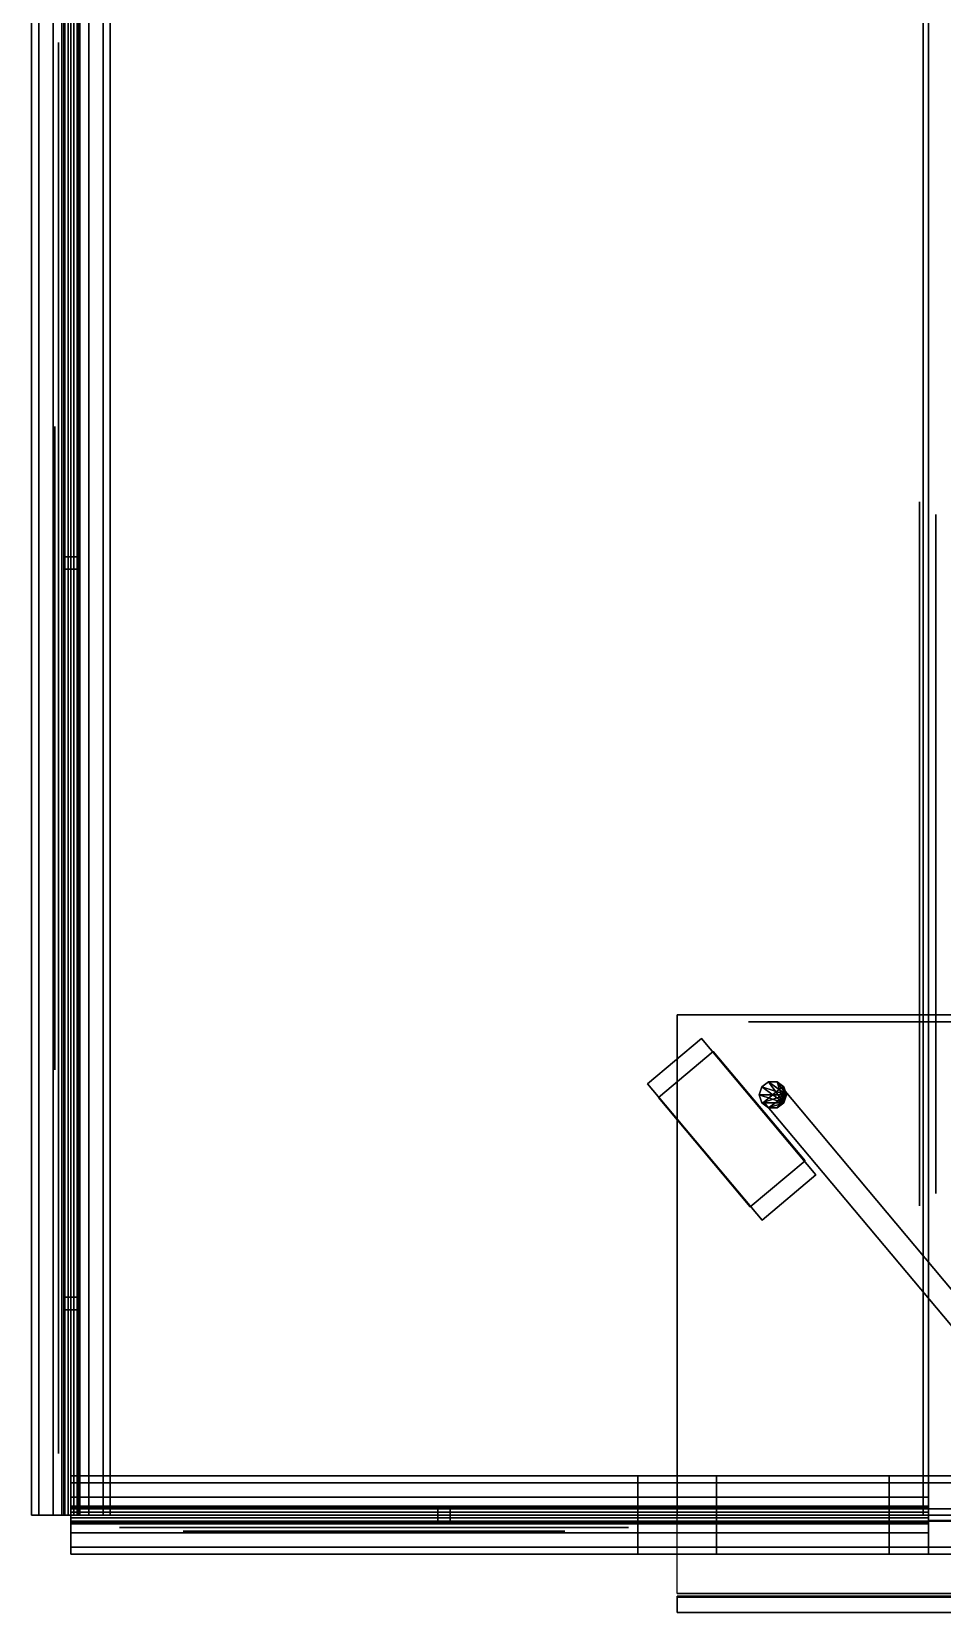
# Model space of a CAD drawing. Header units: millimetres. Extents: x -272 to 22200, y -272 to 17234.
# Drawn here: x -110 to 2439, y 1650 to 6074 of the extents above; entities that cross this region are included whole.
import ezdxf

# ---------------------------------------------------------------- set-up
doc = ezdxf.new("R2010")
doc.units = ezdxf.units.MM
for name, color, linetype in [('balcony_door_8', 7, 'Continuous'), ('balcony_edge_8', 7, 'Continuous'), ('balcony_parapet_8', 7, 'Continuous'), ('balcony_rail_8', 7, 'Continuous'), ('balcony_recess_8', 7, 'Continuous'), ('balcony_return_8', 7, 'Continuous'), ('balcony_slab_8', 7, 'Continuous'), ('existing_roof', 7, 'Continuous'), ('facade_8', 7, 'Continuous'), ('facade_9', 7, 'Continuous'), ('facade_column_8', 7, 'Continuous'), ('floor_band_8', 7, 'Continuous'), ('floor_band_9', 7, 'Continuous'), ('ground_glazing_8', 7, 'Continuous'), ('ground_glazing_9', 7, 'Continuous'), ('parapet_8', 7, 'Continuous'), ('parapet_9', 7, 'Continuous'), ('parapet_coping_8', 7, 'Continuous'), ('parapet_coping_9', 7, 'Continuous'), ('roof_safety_rail', 7, 'Continuous'), ('roof_slab_edge', 7, 'Continuous'), ('roof_slab_soffit', 7, 'Continuous'), ('S3_antenna_0', 7, 'Continuous'), ('S3_antenna_1', 7, 'Continuous'), ('S3_right_carrier', 7, 'Continuous'), ('S3_yoke_brackets', 7, 'Continuous'), ('topfloor_balcony_coping_0', 7, 'Continuous'), ('topfloor_balcony_coping_1', 7, 'Continuous'), ('topfloor_balcony_front_0', 7, 'Continuous'), ('topfloor_balcony_front_1', 7, 'Continuous'), ('topfloor_balcony_rail_0', 7, 'Continuous'), ('topfloor_balcony_rail_1', 7, 'Continuous'), ('topfloor_balcony_slab_edge_0', 7, 'Continuous'), ('topfloor_balcony_slab_edge_1', 7, 'Continuous'), ('topfloor_exterior_8', 7, 'Continuous'), ('topfloor_exterior_9', 7, 'Continuous'), ('topfloor_floor', 7, 'Continuous'), ('topfloor_head_band_8', 7, 'Continuous'), ('topfloor_head_band_9', 7, 'Continuous'), ('topfloor_overhang_beam_5', 7, 'Continuous'), ('topfloor_overhang_beam_6', 7, 'Continuous'), ('topfloor_photo_column_6', 7, 'Continuous'), ('topfloor_window_9', 7, 'Continuous'), ('topfloor_window_frame_9', 7, 'Continuous'), ('window_frame_8', 7, 'Continuous'), ('window_frame_9', 7, 'Continuous'), ('window_glass_8', 7, 'Continuous'), ('window_glass_9', 7, 'Continuous'), ('window_mullion_8', 7, 'Continuous'), ('window_mullion_9', 7, 'Continuous')]:
    doc.layers.add(name, color=color, linetype=linetype)

msp = doc.modelspace()

# ---------------------------------------------------------------- linework, layer by layer
at = {"layer": 'balcony_door_8'}
for points in [[(5281, 3302.4, 4950), (1896.5, 3302.4, 4950), (1896.5, 3302.4, 6600), (5281, 3302.4, 6600)], [(5281, 3302.4, 8050), (1896.5, 3302.4, 8050), (1896.5, 3302.4, 9700), (5281, 3302.4, 9700)], [(5281, 3302.4, 11150), (1896.5, 3302.4, 11150), (1896.5, 3302.4, 12800), (5281, 3302.4, 12800)], [(5281, 3302.4, 14250), (1896.5, 3302.4, 14250), (1896.5, 3302.4, 15900), (5281, 3302.4, 15900)], [(5281, 3302.4, 17350), (1896.5, 3302.4, 17350), (1896.5, 3302.4, 19000), (5281, 3302.4, 19000)], [(5281, 3302.4, 20450), (1896.5, 3302.4, 20450), (1896.5, 3302.4, 22100), (5281, 3302.4, 22100)]]:
    msp.add_3dface(points, dxfattribs=at)
at = {"layer": 'balcony_edge_8'}
for points in [[(5481, 1702.4, 3840), (1696.5, 1702.4, 3840), (1696.5, 1702.4, 4000), (5481, 1702.4, 4000)], [(5481, 1702.4, 6940), (1696.5, 1702.4, 6940), (1696.5, 1702.4, 7100), (5481, 1702.4, 7100)], [(5481, 1702.4, 10040), (1696.5, 1702.4, 10040), (1696.5, 1702.4, 10200), (5481, 1702.4, 10200)], [(5481, 1702.4, 13140), (1696.5, 1702.4, 13140), (1696.5, 1702.4, 13300), (5481, 1702.4, 13300)], [(5481, 1702.4, 16240), (1696.5, 1702.4, 16240), (1696.5, 1702.4, 16400), (5481, 1702.4, 16400)], [(5481, 1702.4, 19340), (1696.5, 1702.4, 19340), (1696.5, 1702.4, 19500), (5481, 1702.4, 19500)], [(5481, 1702.4, 22440), (1696.5, 1702.4, 22440), (1696.5, 1702.4, 22600), (5481, 1702.4, 22600)]]:
    msp.add_3dface(points, dxfattribs=at)
at = {"layer": 'balcony_parapet_8'}
for points in [[(5481, 1692.4, 4000), (1696.5, 1692.4, 4000), (1696.5, 1692.4, 4850), (5481, 1692.4, 4850)], [(5481, 1692.4, 7100), (1696.5, 1692.4, 7100), (1696.5, 1692.4, 7950), (5481, 1692.4, 7950)], [(5481, 1692.4, 10200), (1696.5, 1692.4, 10200), (1696.5, 1692.4, 11050), (5481, 1692.4, 11050)], [(5481, 1692.4, 13300), (1696.5, 1692.4, 13300), (1696.5, 1692.4, 14150), (5481, 1692.4, 14150)], [(5481, 1692.4, 16400), (1696.5, 1692.4, 16400), (1696.5, 1692.4, 17250), (5481, 1692.4, 17250)], [(5481, 1692.4, 19500), (1696.5, 1692.4, 19500), (1696.5, 1692.4, 20350), (5481, 1692.4, 20350)], [(5481, 1692.4, 22600), (1696.5, 1692.4, 22600), (1696.5, 1692.4, 23000), (5481, 1692.4, 23000)]]:
    msp.add_3dface(points, dxfattribs=at)
at = {"layer": 'balcony_rail_8'}
for points in [[(1696.5, 1649.9, 5022.5), (1696.5, 1694.9, 5022.5), (1696.5, 1694.9, 4977.5), (1696.5, 1649.9, 4977.5)], [(5481, 1649.9, 5022.5), (5481, 1694.9, 5022.5), (1696.5, 1694.9, 5022.5), (1696.5, 1649.9, 5022.5)], [(5481, 1694.9, 5022.5), (5481, 1694.9, 4977.5), (1696.5, 1694.9, 4977.5), (1696.5, 1694.9, 5022.5)], [(5481, 1694.9, 4977.5), (5481, 1649.9, 4977.5), (1696.5, 1649.9, 4977.5), (1696.5, 1694.9, 4977.5)], [(1696.5, 1649.9, 8122.5), (1696.5, 1694.9, 8122.5), (1696.5, 1694.9, 8077.5), (1696.5, 1649.9, 8077.5)], [(5481, 1649.9, 8122.5), (5481, 1694.9, 8122.5), (1696.5, 1694.9, 8122.5), (1696.5, 1649.9, 8122.5)], [(5481, 1694.9, 8122.5), (5481, 1694.9, 8077.5), (1696.5, 1694.9, 8077.5), (1696.5, 1694.9, 8122.5)], [(5481, 1694.9, 8077.5), (5481, 1649.9, 8077.5), (1696.5, 1649.9, 8077.5), (1696.5, 1694.9, 8077.5)], [(1696.5, 1649.9, 11222.5), (1696.5, 1694.9, 11222.5), (1696.5, 1694.9, 11177.5), (1696.5, 1649.9, 11177.5)], [(5481, 1649.9, 11222.5), (5481, 1694.9, 11222.5), (1696.5, 1694.9, 11222.5), (1696.5, 1649.9, 11222.5)], [(5481, 1694.9, 11222.5), (5481, 1694.9, 11177.5), (1696.5, 1694.9, 11177.5), (1696.5, 1694.9, 11222.5)], [(5481, 1694.9, 11177.5), (5481, 1649.9, 11177.5), (1696.5, 1649.9, 11177.5), (1696.5, 1694.9, 11177.5)], [(1696.5, 1649.9, 14322.5), (1696.5, 1694.9, 14322.5), (1696.5, 1694.9, 14277.5), (1696.5, 1649.9, 14277.5)], [(5481, 1649.9, 14322.5), (5481, 1694.9, 14322.5), (1696.5, 1694.9, 14322.5), (1696.5, 1649.9, 14322.5)], [(5481, 1694.9, 14322.5), (5481, 1694.9, 14277.5), (1696.5, 1694.9, 14277.5), (1696.5, 1694.9, 14322.5)], [(5481, 1694.9, 14277.5), (5481, 1649.9, 14277.5), (1696.5, 1649.9, 14277.5), (1696.5, 1694.9, 14277.5)], [(1696.5, 1649.9, 17422.5), (1696.5, 1694.9, 17422.5), (1696.5, 1694.9, 17377.5), (1696.5, 1649.9, 17377.5)], [(5481, 1649.9, 17422.5), (5481, 1694.9, 17422.5), (1696.5, 1694.9, 17422.5), (1696.5, 1649.9, 17422.5)], [(5481, 1694.9, 17422.5), (5481, 1694.9, 17377.5), (1696.5, 1694.9, 17377.5), (1696.5, 1694.9, 17422.5)], [(5481, 1694.9, 17377.5), (5481, 1649.9, 17377.5), (1696.5, 1649.9, 17377.5), (1696.5, 1694.9, 17377.5)], [(1696.5, 1649.9, 20522.5), (1696.5, 1694.9, 20522.5), (1696.5, 1694.9, 20477.5), (1696.5, 1649.9, 20477.5)], [(5481, 1649.9, 20522.5), (5481, 1694.9, 20522.5), (1696.5, 1694.9, 20522.5), (1696.5, 1649.9, 20522.5)], [(5481, 1694.9, 20522.5), (5481, 1694.9, 20477.5), (1696.5, 1694.9, 20477.5), (1696.5, 1694.9, 20522.5)], [(5481, 1694.9, 20477.5), (5481, 1649.9, 20477.5), (1696.5, 1649.9, 20477.5), (1696.5, 1694.9, 20477.5)], [(5481, 1649.9, 4977.5), (5481, 1649.9, 5022.5), (1696.5, 1649.9, 5022.5), (1696.5, 1649.9, 4977.5)], [(5481, 1649.9, 8077.5), (5481, 1649.9, 8122.5), (1696.5, 1649.9, 8122.5), (1696.5, 1649.9, 8077.5)], [(5481, 1649.9, 11177.5), (5481, 1649.9, 11222.5), (1696.5, 1649.9, 11222.5), (1696.5, 1649.9, 11177.5)], [(5481, 1649.9, 14277.5), (5481, 1649.9, 14322.5), (1696.5, 1649.9, 14322.5), (1696.5, 1649.9, 14277.5)], [(5481, 1649.9, 17377.5), (5481, 1649.9, 17422.5), (1696.5, 1649.9, 17422.5), (1696.5, 1649.9, 17377.5)], [(5481, 1649.9, 20477.5), (5481, 1649.9, 20522.5), (1696.5, 1649.9, 20522.5), (1696.5, 1649.9, 20477.5)]]:
    msp.add_3dface(points, dxfattribs=at)
at = {"layer": 'balcony_recess_8'}
msp.add_3dface([(5481, 3322.4), (1696.5, 3322.4), (1696.5, 3322.4, 23000), (5481, 3322.4, 23000)], dxfattribs=at)
at = {"layer": 'balcony_return_8'}
msp.add_3dface([(1696.5, 1922.4), (1696.5, 3322.4), (1696.5, 3322.4, 23000), (1696.5, 1922.4, 23000)], dxfattribs=at)
at = {"layer": 'balcony_slab_8'}
for points in [[(5481, 1702.4, 4000), (1696.5, 1702.4, 4000), (1696.5, 3322.4, 4000), (5481, 3322.4, 4000)], [(5481, 1702.4, 7100), (1696.5, 1702.4, 7100), (1696.5, 3322.4, 7100), (5481, 3322.4, 7100)], [(5481, 1702.4, 10200), (1696.5, 1702.4, 10200), (1696.5, 3322.4, 10200), (5481, 3322.4, 10200)], [(5481, 1702.4, 13300), (1696.5, 1702.4, 13300), (1696.5, 3322.4, 13300), (5481, 3322.4, 13300)], [(5481, 1702.4, 16400), (1696.5, 1702.4, 16400), (1696.5, 3322.4, 16400), (5481, 3322.4, 16400)], [(5481, 1702.4, 19500), (1696.5, 1702.4, 19500), (1696.5, 3322.4, 19500), (5481, 3322.4, 19500)], [(5481, 1702.4, 22600), (1696.5, 1702.4, 22600), (1696.5, 3322.4, 22600), (5481, 3322.4, 22600)]]:
    msp.add_3dface(points, dxfattribs=at)
at = {"layer": 'existing_roof'}
msp.add_3dface([(0, 1922.4, 26100), (4500, 1922.4, 26100), (4500, 9322.4, 26100), (0, 9322.4, 26100)], dxfattribs=at)
at = {"layer": 'facade_8'}
msp.add_3dface([(1696.5, 1922.4), (0, 1922.4), (0, 1922.4, 23000), (1696.5, 1922.4, 23000)], dxfattribs=at)
at = {"layer": 'facade_9'}
msp.add_3dface([(0, 1922.4), (0, 6214.4), (0, 6214.4, 23000), (0, 1922.4, 23000)], dxfattribs=at)
at = {"layer": 'facade_column_8'}
for points in [[(1586.5, 1812.4), (1586.5, 2032.4), (1806.5, 2032.4), (1806.5, 1812.4)], [(1806.5, 2032.4), (1586.5, 2032.4), (1586.5, 2032.4, 23000), (1806.5, 2032.4, 23000)], [(1586.5, 2032.4), (1586.5, 1812.4), (1586.5, 1812.4, 23000), (1586.5, 2032.4, 23000)], [(1806.5, 1812.4), (1806.5, 2032.4), (1806.5, 2032.4, 23000), (1806.5, 1812.4, 23000)], [(1586.5, 1812.4), (1806.5, 1812.4), (1806.5, 1812.4, 23000), (1586.5, 1812.4, 23000)]]:
    msp.add_3dface(points, dxfattribs=at)
at = {"layer": 'floor_band_8'}
for points in [[(1696.5, 1902.4, 3650), (0, 1902.4, 3650), (0, 1902.4, 3830), (1696.5, 1902.4, 3830)], [(1696.5, 1902.4, 6750), (0, 1902.4, 6750), (0, 1902.4, 6930), (1696.5, 1902.4, 6930)], [(1696.5, 1902.4, 9850), (0, 1902.4, 9850), (0, 1902.4, 10030), (1696.5, 1902.4, 10030)], [(1696.5, 1902.4, 12950), (0, 1902.4, 12950), (0, 1902.4, 13130), (1696.5, 1902.4, 13130)], [(1696.5, 1902.4, 16050), (0, 1902.4, 16050), (0, 1902.4, 16230), (1696.5, 1902.4, 16230)], [(1696.5, 1902.4, 19150), (0, 1902.4, 19150), (0, 1902.4, 19330), (1696.5, 1902.4, 19330)], [(1696.5, 1902.4, 22250), (0, 1902.4, 22250), (0, 1902.4, 22430), (1696.5, 1902.4, 22430)]]:
    msp.add_3dface(points, dxfattribs=at)
at = {"layer": 'floor_band_9'}
for points in [[(-20, 1922.4, 3650), (-20, 6214.4, 3650), (-20, 6214.4, 3830), (-20, 1922.4, 3830)], [(-20, 1922.4, 6750), (-20, 6214.4, 6750), (-20, 6214.4, 6930), (-20, 1922.4, 6930)], [(-20, 1922.4, 9850), (-20, 6214.4, 9850), (-20, 6214.4, 10030), (-20, 1922.4, 10030)], [(-20, 1922.4, 12950), (-20, 6214.4, 12950), (-20, 6214.4, 13130), (-20, 1922.4, 13130)], [(-20, 1922.4, 16050), (-20, 6214.4, 16050), (-20, 6214.4, 16230), (-20, 1922.4, 16230)], [(-20, 1922.4, 19150), (-20, 6214.4, 19150), (-20, 6214.4, 19330), (-20, 1922.4, 19330)], [(-20, 1922.4, 22250), (-20, 6214.4, 22250), (-20, 6214.4, 22430), (-20, 1922.4, 22430)]]:
    msp.add_3dface(points, dxfattribs=at)
at = {"layer": 'ground_glazing_8'}
msp.add_3dface([(1560.8, 1887.4, 500), (135.7, 1887.4, 500), (135.7, 1887.4, 2700), (1560.8, 1887.4, 2700)], dxfattribs=at)
at = {"layer": 'ground_glazing_9'}
for points in [[(-35, 4240.1, 500), (-35, 6042.7, 500), (-35, 6042.7, 2700), (-35, 4240.1, 2700)], [(-35, 2094.1, 500), (-35, 3896.7, 500), (-35, 3896.7, 2700), (-35, 2094.1, 2700)]]:
    msp.add_3dface(points, dxfattribs=at)
at = {"layer": 'parapet_8'}
msp.add_3dface([(13050, 1922.4, 26100), (0, 1922.4, 26100), (0, 1922.4, 26880), (13050, 1922.4, 26880)], dxfattribs=at)
at = {"layer": 'parapet_9'}
msp.add_3dface([(0, 1922.4, 26100), (0, 9322.4, 26100), (0, 9322.4, 26880), (0, 1922.4, 26880)], dxfattribs=at)
at = {"layer": 'parapet_coping_8'}
for points in [[(0, 1832.4, 26915), (0, 2012.4, 26915), (0, 2012.4, 26845), (0, 1832.4, 26845)], [(13050, 1832.4, 26915), (13050, 2012.4, 26915), (0, 2012.4, 26915), (0, 1832.4, 26915)], [(13050, 2012.4, 26915), (13050, 2012.4, 26845), (0, 2012.4, 26845), (0, 2012.4, 26915)], [(13050, 2012.4, 26845), (13050, 1832.4, 26845), (0, 1832.4, 26845), (0, 2012.4, 26845)], [(13050, 1832.4, 26845), (13050, 1832.4, 26915), (0, 1832.4, 26915), (0, 1832.4, 26845)]]:
    msp.add_3dface(points, dxfattribs=at)
at = {"layer": 'parapet_coping_9'}
for points in [[(-90, 1922.4, 26915), (90, 1922.4, 26915), (90, 9322.4, 26915), (-90, 9322.4, 26915)], [(90, 1922.4, 26845), (-90, 1922.4, 26845), (-90, 9322.4, 26845), (90, 9322.4, 26845)], [(-90, 1922.4, 26845), (-90, 1922.4, 26915), (-90, 9322.4, 26915), (-90, 9322.4, 26845)], [(90, 1922.4, 26915), (90, 1922.4, 26845), (90, 9322.4, 26845), (90, 9322.4, 26915)], [(-90, 1922.4, 26915), (-90, 1922.4, 26845), (90, 1922.4, 26845), (90, 1922.4, 26915)]]:
    msp.add_3dface(points, dxfattribs=at)
at = {"layer": 'roof_safety_rail'}
for points in [[(-17.5, 1922.4, 27217.5), (17.5, 1922.4, 27217.5), (17.5, 9322.4, 27217.5), (-17.5, 9322.4, 27217.5)], [(17.5, 1922.4, 27182.5), (-17.5, 1922.4, 27182.5), (-17.5, 9322.4, 27182.5), (17.5, 9322.4, 27182.5)], [(-17.5, 1922.4, 27182.5), (-17.5, 1922.4, 27217.5), (-17.5, 9322.4, 27217.5), (-17.5, 9322.4, 27182.5)], [(17.5, 1922.4, 27217.5), (17.5, 1922.4, 27182.5), (17.5, 9322.4, 27182.5), (17.5, 9322.4, 27217.5)], [(-17.5, 4568.9, 26880), (-17.5, 4603.9, 26880), (17.5, 4603.9, 26880), (17.5, 4568.9, 26880)], [(-17.5, 4568.9, 27200), (17.5, 4568.9, 27200), (17.5, 4603.9, 27200), (-17.5, 4603.9, 27200)], [(17.5, 4603.9, 26880), (-17.5, 4603.9, 26880), (-17.5, 4603.9, 27200), (17.5, 4603.9, 27200)], [(-17.5, 4603.9, 26880), (-17.5, 4568.9, 26880), (-17.5, 4568.9, 27200), (-17.5, 4603.9, 27200)], [(17.5, 4568.9, 26880), (17.5, 4603.9, 26880), (17.5, 4603.9, 27200), (17.5, 4568.9, 27200)], [(-17.5, 4568.9, 26880), (17.5, 4568.9, 26880), (17.5, 4568.9, 27200), (-17.5, 4568.9, 27200)], [(-17.5, 2496.9, 26880), (-17.5, 2531.9, 26880), (17.5, 2531.9, 26880), (17.5, 2496.9, 26880)], [(-17.5, 2496.9, 27200), (17.5, 2496.9, 27200), (17.5, 2531.9, 27200), (-17.5, 2531.9, 27200)], [(17.5, 2531.9, 26880), (-17.5, 2531.9, 26880), (-17.5, 2531.9, 27200), (17.5, 2531.9, 27200)], [(-17.5, 2531.9, 26880), (-17.5, 2496.9, 26880), (-17.5, 2496.9, 27200), (-17.5, 2531.9, 27200)], [(17.5, 2496.9, 26880), (17.5, 2531.9, 26880), (17.5, 2531.9, 27200), (17.5, 2496.9, 27200)], [(-17.5, 2496.9, 26880), (17.5, 2496.9, 26880), (17.5, 2496.9, 27200), (-17.5, 2496.9, 27200)], [(-17.5, 1922.4, 27217.5), (-17.5, 1922.4, 27182.5), (17.5, 1922.4, 27182.5), (17.5, 1922.4, 27217.5)], [(0, 1904.9, 27217.5), (0, 1939.9, 27217.5), (0, 1939.9, 27182.5), (0, 1904.9, 27182.5)], [(13050, 1904.9, 27217.5), (13050, 1939.9, 27217.5), (0, 1939.9, 27217.5), (0, 1904.9, 27217.5)], [(13050, 1939.9, 27217.5), (13050, 1939.9, 27182.5), (0, 1939.9, 27182.5), (0, 1939.9, 27217.5)], [(13050, 1939.9, 27182.5), (13050, 1904.9, 27182.5), (0, 1904.9, 27182.5), (0, 1939.9, 27182.5)], [(13050, 1904.9, 27182.5), (13050, 1904.9, 27217.5), (0, 1904.9, 27217.5), (0, 1904.9, 27182.5)], [(1026.5, 1904.9, 26880), (1026.5, 1939.9, 26880), (1061.5, 1939.9, 26880), (1061.5, 1904.9, 26880)], [(1026.5, 1904.9, 27200), (1061.5, 1904.9, 27200), (1061.5, 1939.9, 27200), (1026.5, 1939.9, 27200)], [(1061.5, 1939.9, 26880), (1026.5, 1939.9, 26880), (1026.5, 1939.9, 27200), (1061.5, 1939.9, 27200)], [(1026.5, 1939.9, 26880), (1026.5, 1904.9, 26880), (1026.5, 1904.9, 27200), (1026.5, 1939.9, 27200)], [(1026.5, 1904.9, 26880), (1061.5, 1904.9, 26880), (1061.5, 1904.9, 27200), (1026.5, 1904.9, 27200)], [(1061.5, 1904.9, 26880), (1061.5, 1939.9, 26880), (1061.5, 1939.9, 27200), (1061.5, 1904.9, 27200)]]:
    msp.add_3dface(points, dxfattribs=at)
at = {"layer": 'roof_slab_edge'}
for points in [[(0, 1922.4, 25850), (0, 9322.4, 25850), (0, 9322.4, 26100), (0, 1922.4, 26100)], [(13050, 1922.4, 25850), (0, 1922.4, 25850), (0, 1922.4, 26100), (13050, 1922.4, 26100)]]:
    msp.add_3dface(points, dxfattribs=at)
at = {"layer": 'roof_slab_soffit'}
msp.add_3dface([(0, 1922.4, 25850), (0, 9322.4, 25850), (4500, 9322.4, 25850), (4500, 1922.4, 25850)], dxfattribs=at)
at = {"layer": 'S3_antenna_0'}
for points in [[(2084.9, 2874.6, 28825), (1934, 2747.9, 28825), (1613.9, 3129.4, 28825), (1764.8, 3256.1, 28825)], [(2084.9, 2874.6, 30325), (1764.8, 3256.1, 30325), (1613.9, 3129.4, 30325), (1934, 2747.9, 30325)], [(1764.8, 3256.1, 28825), (1613.9, 3129.4, 28825), (1613.9, 3129.4, 30325), (1764.8, 3256.1, 30325)], [(2084.9, 2874.6, 28825), (1764.8, 3256.1, 28825), (1764.8, 3256.1, 30325), (2084.9, 2874.6, 30325)], [(1613.9, 3129.4, 28825), (1934, 2747.9, 28825), (1934, 2747.9, 30325), (1613.9, 3129.4, 30325)], [(1934, 2747.9, 28825), (2084.9, 2874.6, 28825), (2084.9, 2874.6, 30325), (1934, 2747.9, 30325)]]:
    msp.add_3dface(points, dxfattribs=at)
at = {"layer": 'S3_antenna_1'}
for points in [[(2054.5, 2913.1, 30725), (1901.3, 2784.5, 30725), (1644.2, 3090.9, 30725), (1797.4, 3219.5, 30725)], [(2054.5, 2913.1, 31375), (1797.4, 3219.5, 31375), (1644.2, 3090.9, 31375), (1901.3, 2784.5, 31375)], [(1797.4, 3219.5, 30725), (1644.2, 3090.9, 30725), (1644.2, 3090.9, 31375), (1797.4, 3219.5, 31375)], [(2054.5, 2913.1, 30725), (1797.4, 3219.5, 30725), (1797.4, 3219.5, 31375), (2054.5, 2913.1, 31375)], [(1644.2, 3090.9, 30725), (1901.3, 2784.5, 30725), (1901.3, 2784.5, 31375), (1644.2, 3090.9, 31375)], [(1901.3, 2784.5, 30725), (2054.5, 2913.1, 30725), (2054.5, 2913.1, 31375), (1901.3, 2784.5, 31375)]]:
    msp.add_3dface(points, dxfattribs=at)
at = {"layer": 'S3_right_carrier'}
for points in [[(1995, 3076.1, 28650), (1926.3, 3098.4, 28650), (1933.5, 3120.8, 28650)], [(2002.3, 3098.4, 31450), (1933.5, 3120.8, 31450), (1926.3, 3098.4, 31450)], [(1933.5, 3120.8, 28650), (1926.3, 3098.4, 28650), (1926.3, 3098.4, 31450), (1933.5, 3120.8, 31450)], [(1995, 3076.1, 28650), (1933.5, 3076.1, 28650), (1926.3, 3098.4, 28650)], [(2002.3, 3098.4, 31450), (1926.3, 3098.4, 31450), (1933.5, 3076.1, 31450)], [(1926.3, 3098.4, 28650), (1933.5, 3076.1, 28650), (1933.5, 3076.1, 31450), (1926.3, 3098.4, 31450)], [(1995, 3076.1, 28650), (1933.5, 3120.8, 28650), (1952.5, 3134.6, 28650)], [(2002.3, 3098.4, 31450), (1952.5, 3134.6, 31450), (1933.5, 3120.8, 31450)], [(1952.5, 3134.6, 28650), (1933.5, 3120.8, 28650), (1933.5, 3120.8, 31450), (1952.5, 3134.6, 31450)], [(2002.3, 3098.4, 31450), (1933.5, 3076.1, 31450), (1952.5, 3062.3, 31450)], [(1995, 3076.1, 28650), (1952.5, 3134.6, 28650), (1976, 3134.6, 28650)], [(2002.3, 3098.4, 31450), (1976, 3134.6, 31450), (1952.5, 3134.6, 31450)], [(1976, 3134.6, 28650), (1952.5, 3134.6, 28650), (1952.5, 3134.6, 31450), (1976, 3134.6, 31450)], [(2002.3, 3098.4, 31450), (1952.5, 3062.3, 31450), (1976, 3062.3, 31450)], [(1995, 3076.1, 28650), (1976, 3134.6, 28650), (1995, 3120.8, 28650)], [(2002.3, 3098.4, 31450), (1995, 3120.8, 31450), (1976, 3134.6, 31450)], [(1995, 3120.8, 28650), (1976, 3134.6, 28650), (1976, 3134.6, 31450), (1995, 3120.8, 31450)], [(2002.3, 3098.4, 31450), (1976, 3062.3, 31450), (1995, 3076.1, 31450)], [(1995, 3076.1, 28650), (1995, 3120.8, 28650), (2002.3, 3098.4, 28650)], [(2002.3, 3098.4, 28650), (1995, 3120.8, 28650), (1995, 3120.8, 31450), (2002.3, 3098.4, 31450)], [(1995, 3076.1, 28650), (2002.3, 3098.4, 28650), (2002.3, 3098.4, 31450), (1995, 3076.1, 31450)], [(1995, 3076.1, 28650), (1952.5, 3062.3, 28650), (1933.5, 3076.1, 28650)], [(1933.5, 3076.1, 28650), (1952.5, 3062.3, 28650), (1952.5, 3062.3, 31450), (1933.5, 3076.1, 31450)], [(1995, 3076.1, 28650), (1976, 3062.3, 28650), (1952.5, 3062.3, 28650)], [(1952.5, 3062.3, 28650), (1976, 3062.3, 28650), (1976, 3062.3, 31450), (1952.5, 3062.3, 31450)], [(1976, 3062.3, 28650), (1995, 3076.1, 28650), (1995, 3076.1, 31450), (1976, 3062.3, 31450)]]:
    msp.add_3dface(points, dxfattribs=at)
at = {"layer": 'S3_yoke_brackets'}
for points in [[(1939.4, 3077.5, 29012.5), (1989.2, 3119.3, 29012.5), (1989.2, 3119.3, 28887.5), (1939.4, 3077.5, 28887.5)], [(3032.1, 1775.3, 29012.5), (3081.9, 1817, 29012.5), (1989.2, 3119.3, 29012.5), (1939.4, 3077.5, 29012.5)], [(3081.9, 1817, 28887.5), (3032.1, 1775.3, 28887.5), (1939.4, 3077.5, 28887.5), (1989.2, 3119.3, 28887.5)], [(1939.4, 3077.5, 30812.5), (1989.2, 3119.3, 30812.5), (1989.2, 3119.3, 30687.5), (1939.4, 3077.5, 30687.5)], [(3032.1, 1775.3, 30812.5), (3081.9, 1817, 30812.5), (1989.2, 3119.3, 30812.5), (1939.4, 3077.5, 30812.5)], [(3081.9, 1817, 30687.5), (3032.1, 1775.3, 30687.5), (1939.4, 3077.5, 30687.5), (1989.2, 3119.3, 30687.5)], [(3081.9, 1817, 29012.5), (3081.9, 1817, 28887.5), (1989.2, 3119.3, 28887.5), (1989.2, 3119.3, 29012.5)], [(3081.9, 1817, 30812.5), (3081.9, 1817, 30687.5), (1989.2, 3119.3, 30687.5), (1989.2, 3119.3, 30812.5)], [(3032.1, 1775.3, 28887.5), (3032.1, 1775.3, 29012.5), (1939.4, 3077.5, 29012.5), (1939.4, 3077.5, 28887.5)], [(3032.1, 1775.3, 30687.5), (3032.1, 1775.3, 30812.5), (1939.4, 3077.5, 30812.5), (1939.4, 3077.5, 30687.5)]]:
    msp.add_3dface(points, dxfattribs=at)
at = {"layer": 'topfloor_balcony_coping_0'}
for points in [[(50, 9322.4, 23840), (-50, 9322.4, 23840), (-50, 1922.4, 23840), (50, 1922.4, 23840)], [(-50, 9322.4, 23840), (-50, 9322.4, 23760), (-50, 1922.4, 23760), (-50, 1922.4, 23840)], [(-50, 9322.4, 23760), (50, 9322.4, 23760), (50, 1922.4, 23760), (-50, 1922.4, 23760)], [(50, 9322.4, 23760), (50, 9322.4, 23840), (50, 1922.4, 23840), (50, 1922.4, 23760)], [(50, 1922.4, 23840), (-50, 1922.4, 23840), (-50, 1922.4, 23760), (50, 1922.4, 23760)]]:
    msp.add_3dface(points, dxfattribs=at)
at = {"layer": 'topfloor_balcony_coping_1'}
for points in [[(0, 1972.4, 23840), (0, 1972.4, 23760), (0, 1872.4, 23760), (0, 1872.4, 23840)], [(0, 1972.4, 23840), (0, 1872.4, 23840), (2400, 1872.4, 23840), (2400, 1972.4, 23840)], [(0, 1872.4, 23760), (0, 1972.4, 23760), (2400, 1972.4, 23760), (2400, 1872.4, 23760)], [(0, 1972.4, 23760), (0, 1972.4, 23840), (2400, 1972.4, 23840), (2400, 1972.4, 23760)], [(2400, 1972.4, 23840), (2400, 1872.4, 23840), (2400, 1872.4, 23760), (2400, 1972.4, 23760)], [(0, 1872.4, 23840), (0, 1872.4, 23760), (2400, 1872.4, 23760), (2400, 1872.4, 23840)]]:
    msp.add_3dface(points, dxfattribs=at)
at = {"layer": 'topfloor_balcony_front_0'}
msp.add_3dface([(0, 9322.4, 23000), (0, 1922.4, 23000), (0, 1922.4, 23800), (0, 9322.4, 23800)], dxfattribs=at)
at = {"layer": 'topfloor_balcony_front_1'}
msp.add_3dface([(0, 1922.4, 23000), (2400, 1922.4, 23000), (2400, 1922.4, 23800), (0, 1922.4, 23800)], dxfattribs=at)
at = {"layer": 'topfloor_balcony_rail_0'}
for points in [[(-25, 9322.4, 24000), (-20.2, 9322.4, 23985.3), (-20.2, 1922.4, 23985.3), (-25, 1922.4, 24000)], [(-20.2, 9322.4, 24014.7), (-25, 9322.4, 24000), (-25, 1922.4, 24000), (-20.2, 1922.4, 24014.7)], [(-20.2, 9322.4, 23985.3), (-7.7, 9322.4, 23976.2), (-7.7, 1922.4, 23976.2), (-20.2, 1922.4, 23985.3)], [(-7.7, 9322.4, 24023.8), (-20.2, 9322.4, 24014.7), (-20.2, 1922.4, 24014.7), (-7.7, 1922.4, 24023.8)], [(-7.7, 9322.4, 23976.2), (7.7, 9322.4, 23976.2), (7.7, 1922.4, 23976.2), (-7.7, 1922.4, 23976.2)], [(7.7, 9322.4, 24023.8), (-7.7, 9322.4, 24023.8), (-7.7, 1922.4, 24023.8), (7.7, 1922.4, 24023.8)], [(7.7, 9322.4, 23976.2), (20.2, 9322.4, 23985.3), (20.2, 1922.4, 23985.3), (7.7, 1922.4, 23976.2)], [(20.2, 9322.4, 24014.7), (7.7, 9322.4, 24023.8), (7.7, 1922.4, 24023.8), (20.2, 1922.4, 24014.7)], [(20.2, 9322.4, 23985.3), (25, 9322.4, 24000), (25, 1922.4, 24000), (20.2, 1922.4, 23985.3)], [(25, 9322.4, 24000), (20.2, 9322.4, 24014.7), (20.2, 1922.4, 24014.7), (25, 1922.4, 24000)], [(-25, 1922.4, 24000), (-20.2, 1922.4, 23985.3), (-7.7, 1922.4, 23976.2)], [(-25, 1922.4, 24000), (-7.7, 1922.4, 23976.2), (7.7, 1922.4, 23976.2)], [(-25, 1922.4, 24000), (7.7, 1922.4, 23976.2), (20.2, 1922.4, 23985.3)], [(-25, 1922.4, 24000), (20.2, 1922.4, 23985.3), (25, 1922.4, 24000)], [(-25, 1922.4, 24000), (25, 1922.4, 24000), (20.2, 1922.4, 24014.7)], [(-25, 1922.4, 24000), (20.2, 1922.4, 24014.7), (7.7, 1922.4, 24023.8)], [(-25, 1922.4, 24000), (7.7, 1922.4, 24023.8), (-7.7, 1922.4, 24023.8)], [(-25, 1922.4, 24000), (-7.7, 1922.4, 24023.8), (-20.2, 1922.4, 24014.7)]]:
    msp.add_3dface(points, dxfattribs=at)
at = {"layer": 'topfloor_balcony_rail_1'}
for points in [[(0, 1902.2, 24014.7), (0, 1942.6, 24014.7), (0, 1947.4, 24000)], [(0, 1902.2, 24014.7), (0, 1947.4, 24000), (0, 1942.6, 23985.3)], [(0, 1942.6, 23985.3), (0, 1947.4, 24000), (2400, 1947.4, 24000), (2400, 1942.6, 23985.3)], [(0, 1947.4, 24000), (0, 1942.6, 24014.7), (2400, 1942.6, 24014.7), (2400, 1947.4, 24000)], [(2400, 1897.4, 24000), (2400, 1942.6, 23985.3), (2400, 1947.4, 24000)], [(2400, 1897.4, 24000), (2400, 1947.4, 24000), (2400, 1942.6, 24014.7)], [(0, 1902.2, 24014.7), (0, 1930.1, 24023.8), (0, 1942.6, 24014.7)], [(0, 1902.2, 24014.7), (0, 1942.6, 23985.3), (0, 1930.1, 23976.2)], [(0, 1930.1, 23976.2), (0, 1942.6, 23985.3), (2400, 1942.6, 23985.3), (2400, 1930.1, 23976.2)], [(0, 1942.6, 24014.7), (0, 1930.1, 24023.8), (2400, 1930.1, 24023.8), (2400, 1942.6, 24014.7)], [(0, 1902.2, 24014.7), (0, 1914.7, 24023.8), (0, 1930.1, 24023.8)], [(0, 1902.2, 24014.7), (0, 1930.1, 23976.2), (0, 1914.7, 23976.2)], [(0, 1914.7, 23976.2), (0, 1930.1, 23976.2), (2400, 1930.1, 23976.2), (2400, 1914.7, 23976.2)], [(0, 1930.1, 24023.8), (0, 1914.7, 24023.8), (2400, 1914.7, 24023.8), (2400, 1930.1, 24023.8)], [(0, 1902.2, 24014.7), (0, 1914.7, 23976.2), (0, 1902.2, 23985.3)], [(0, 1902.2, 23985.3), (0, 1914.7, 23976.2), (2400, 1914.7, 23976.2), (2400, 1902.2, 23985.3)], [(0, 1914.7, 24023.8), (0, 1902.2, 24014.7), (2400, 1902.2, 24014.7), (2400, 1914.7, 24023.8)], [(0, 1902.2, 24014.7), (0, 1902.2, 23985.3), (0, 1897.4, 24000)], [(0, 1897.4, 24000), (0, 1902.2, 23985.3), (2400, 1902.2, 23985.3), (2400, 1897.4, 24000)], [(0, 1902.2, 24014.7), (0, 1897.4, 24000), (2400, 1897.4, 24000), (2400, 1902.2, 24014.7)], [(2400, 1897.4, 24000), (2400, 1930.1, 23976.2), (2400, 1942.6, 23985.3)], [(2400, 1897.4, 24000), (2400, 1942.6, 24014.7), (2400, 1930.1, 24023.8)], [(2400, 1897.4, 24000), (2400, 1914.7, 23976.2), (2400, 1930.1, 23976.2)], [(2400, 1897.4, 24000), (2400, 1930.1, 24023.8), (2400, 1914.7, 24023.8)], [(2400, 1897.4, 24000), (2400, 1902.2, 23985.3), (2400, 1914.7, 23976.2)], [(2400, 1897.4, 24000), (2400, 1914.7, 24023.8), (2400, 1902.2, 24014.7)]]:
    msp.add_3dface(points, dxfattribs=at)
at = {"layer": 'topfloor_balcony_slab_edge_0'}
msp.add_3dface([(0, 9322.4, 22820), (0, 1922.4, 22820), (0, 1922.4, 23000), (0, 9322.4, 23000)], dxfattribs=at)
at = {"layer": 'topfloor_balcony_slab_edge_1'}
msp.add_3dface([(0, 1922.4, 22820), (2400, 1922.4, 22820), (2400, 1922.4, 23000), (0, 1922.4, 23000)], dxfattribs=at)
at = {"layer": 'topfloor_exterior_8'}
msp.add_3dface([(3235, 1922.4, 23000), (2400, 1922.4, 23000), (2400, 1922.4, 25850), (3235, 1922.4, 25850)], dxfattribs=at)
at = {"layer": 'topfloor_exterior_9'}
for points in [[(2400, 4722.4, 23000), (2400, 6522.4, 23000), (2400, 6522.4, 25850), (2400, 4722.4, 25850)], [(2400, 2822.4, 23000), (2400, 4722.4, 23000), (2400, 4722.4, 23180), (2400, 2822.4, 23180)], [(2400, 2822.4, 25200), (2400, 4722.4, 25200), (2400, 4722.4, 25850), (2400, 2822.4, 25850)], [(2400, 1922.4, 23000), (2400, 2822.4, 23000), (2400, 2822.4, 25850), (2400, 1922.4, 25850)]]:
    msp.add_3dface(points, dxfattribs=at)
at = {"layer": 'topfloor_floor'}
msp.add_3dface([(0, 1922.4, 23000), (4500, 1922.4, 23000), (4500, 9322.4, 23000), (0, 9322.4, 23000)], dxfattribs=at)
at = {"layer": 'topfloor_head_band_8'}
msp.add_3dface([(20250, 1907.4, 25670), (2400, 1907.4, 25670), (2400, 1907.4, 25850), (20250, 1907.4, 25850)], dxfattribs=at)
at = {"layer": 'topfloor_head_band_9'}
msp.add_3dface([(2385, 1922.4, 25670), (2385, 9322.4, 25670), (2385, 9322.4, 25850), (2385, 1922.4, 25850)], dxfattribs=at)
at = {"layer": 'topfloor_overhang_beam_5'}
for points in [[(110, 9322.4, 25850), (-110, 9322.4, 25850), (-110, 1922.4, 25850), (110, 1922.4, 25850)], [(-110, 9322.4, 25850), (-110, 9322.4, 25550), (-110, 1922.4, 25550), (-110, 1922.4, 25850)], [(-110, 9322.4, 25550), (110, 9322.4, 25550), (110, 1922.4, 25550), (-110, 1922.4, 25550)], [(110, 9322.4, 25550), (110, 9322.4, 25850), (110, 1922.4, 25850), (110, 1922.4, 25550)], [(110, 1922.4, 25850), (-110, 1922.4, 25850), (-110, 1922.4, 25550), (110, 1922.4, 25550)]]:
    msp.add_3dface(points, dxfattribs=at)
at = {"layer": 'topfloor_overhang_beam_6'}
for points in [[(0, 2032.4, 25850), (0, 2032.4, 25550), (0, 1812.4, 25550), (0, 1812.4, 25850)], [(0, 2032.4, 25850), (0, 1812.4, 25850), (2400, 1812.4, 25850), (2400, 2032.4, 25850)], [(0, 1812.4, 25550), (0, 2032.4, 25550), (2400, 2032.4, 25550), (2400, 1812.4, 25550)], [(0, 2032.4, 25550), (0, 2032.4, 25850), (2400, 2032.4, 25850), (2400, 2032.4, 25550)], [(2400, 2032.4, 25850), (2400, 1812.4, 25850), (2400, 1812.4, 25550), (2400, 2032.4, 25550)], [(0, 1812.4, 25850), (0, 1812.4, 25550), (2400, 1812.4, 25550), (2400, 1812.4, 25850)]]:
    msp.add_3dface(points, dxfattribs=at)
at = {"layer": 'topfloor_photo_column_6'}
for points in [[(2290, 1812.4, 23000), (2290, 2032.4, 23000), (2510, 2032.4, 23000), (2510, 1812.4, 23000)], [(2290, 1812.4, 25850), (2510, 1812.4, 25850), (2510, 2032.4, 25850), (2290, 2032.4, 25850)], [(2510, 2032.4, 23000), (2290, 2032.4, 23000), (2290, 2032.4, 25850), (2510, 2032.4, 25850)], [(2290, 2032.4, 23000), (2290, 1812.4, 23000), (2290, 1812.4, 25850), (2290, 2032.4, 25850)], [(2290, 1812.4, 23000), (2510, 1812.4, 23000), (2510, 1812.4, 25850), (2290, 1812.4, 25850)]]:
    msp.add_3dface(points, dxfattribs=at)
at = {"layer": 'topfloor_window_9'}
msp.add_3dface([(2420, 2822.4, 23180), (2420, 4722.4, 23180), (2420, 4722.4, 25200), (2420, 2822.4, 25200)], dxfattribs=at)
at = {"layer": 'topfloor_window_frame_9'}
for points in [[(2375, 4687.4, 23180), (2375, 4757.4, 23180), (2375, 4757.4, 25200), (2375, 4687.4, 25200)], [(2375, 2822.4, 23145), (2375, 4722.4, 23145), (2375, 4722.4, 23215), (2375, 2822.4, 23215)], [(2375, 2822.4, 25165), (2375, 4722.4, 25165), (2375, 4722.4, 25235), (2375, 2822.4, 25235)], [(2375, 3737.4, 23180), (2375, 3807.4, 23180), (2375, 3807.4, 25200), (2375, 3737.4, 25200)], [(2375, 2787.4, 23180), (2375, 2857.4, 23180), (2375, 2857.4, 25200), (2375, 2787.4, 25200)]]:
    msp.add_3dface(points, dxfattribs=at)
at = {"layer": 'window_frame_8'}
for points in [[(1442.6, 1887.4, 4840), (253.9, 1887.4, 4840), (253.9, 1887.4, 6360), (1442.6, 1887.4, 6360)], [(1442.6, 1887.4, 7940), (253.9, 1887.4, 7940), (253.9, 1887.4, 9460), (1442.6, 1887.4, 9460)], [(1442.6, 1887.4, 11040), (253.9, 1887.4, 11040), (253.9, 1887.4, 12560), (1442.6, 1887.4, 12560)], [(1442.6, 1887.4, 14140), (253.9, 1887.4, 14140), (253.9, 1887.4, 15660), (1442.6, 1887.4, 15660)], [(1442.6, 1887.4, 17240), (253.9, 1887.4, 17240), (253.9, 1887.4, 18760), (1442.6, 1887.4, 18760)], [(1442.6, 1887.4, 20340), (253.9, 1887.4, 20340), (253.9, 1887.4, 21860), (1442.6, 1887.4, 21860)]]:
    msp.add_3dface(points, dxfattribs=at)
at = {"layer": 'window_frame_9'}
for points in [[(-35, 3108.4, 4840), (-35, 5028.4, 4840), (-35, 5028.4, 6360), (-35, 3108.4, 6360)], [(-35, 3108.4, 7940), (-35, 5028.4, 7940), (-35, 5028.4, 9460), (-35, 3108.4, 9460)], [(-35, 3108.4, 11040), (-35, 5028.4, 11040), (-35, 5028.4, 12560), (-35, 3108.4, 12560)], [(-35, 3108.4, 14140), (-35, 5028.4, 14140), (-35, 5028.4, 15660), (-35, 3108.4, 15660)], [(-35, 3108.4, 17240), (-35, 5028.4, 17240), (-35, 5028.4, 18760), (-35, 3108.4, 18760)], [(-35, 3108.4, 20340), (-35, 5028.4, 20340), (-35, 5028.4, 21860), (-35, 3108.4, 21860)]]:
    msp.add_3dface(points, dxfattribs=at)
at = {"layer": 'window_glass_8'}
for points in [[(1382.6, 1877.4, 4900), (313.9, 1877.4, 4900), (313.9, 1877.4, 6300), (1382.6, 1877.4, 6300)], [(1382.6, 1877.4, 8000), (313.9, 1877.4, 8000), (313.9, 1877.4, 9400), (1382.6, 1877.4, 9400)], [(1382.6, 1877.4, 11100), (313.9, 1877.4, 11100), (313.9, 1877.4, 12500), (1382.6, 1877.4, 12500)], [(1382.6, 1877.4, 14200), (313.9, 1877.4, 14200), (313.9, 1877.4, 15600), (1382.6, 1877.4, 15600)], [(1382.6, 1877.4, 17300), (313.9, 1877.4, 17300), (313.9, 1877.4, 18700), (1382.6, 1877.4, 18700)], [(1382.6, 1877.4, 20400), (313.9, 1877.4, 20400), (313.9, 1877.4, 21800), (1382.6, 1877.4, 21800)]]:
    msp.add_3dface(points, dxfattribs=at)
at = {"layer": 'window_glass_9'}
for points in [[(-45, 3168.4, 4900), (-45, 4968.4, 4900), (-45, 4968.4, 6300), (-45, 3168.4, 6300)], [(-45, 3168.4, 8000), (-45, 4968.4, 8000), (-45, 4968.4, 9400), (-45, 3168.4, 9400)], [(-45, 3168.4, 11100), (-45, 4968.4, 11100), (-45, 4968.4, 12500), (-45, 3168.4, 12500)], [(-45, 3168.4, 14200), (-45, 4968.4, 14200), (-45, 4968.4, 15600), (-45, 3168.4, 15600)], [(-45, 3168.4, 17300), (-45, 4968.4, 17300), (-45, 4968.4, 18700), (-45, 3168.4, 18700)], [(-45, 3168.4, 20400), (-45, 4968.4, 20400), (-45, 4968.4, 21800), (-45, 3168.4, 21800)]]:
    msp.add_3dface(points, dxfattribs=at)
at = {"layer": 'window_mullion_8'}
for points in [[(873.2, 1872.4, 4900), (823.2, 1872.4, 4900), (823.2, 1872.4, 6300), (873.2, 1872.4, 6300)], [(873.2, 1872.4, 8000), (823.2, 1872.4, 8000), (823.2, 1872.4, 9400), (873.2, 1872.4, 9400)], [(873.2, 1872.4, 11100), (823.2, 1872.4, 11100), (823.2, 1872.4, 12500), (873.2, 1872.4, 12500)], [(873.2, 1872.4, 14200), (823.2, 1872.4, 14200), (823.2, 1872.4, 15600), (873.2, 1872.4, 15600)], [(873.2, 1872.4, 17300), (823.2, 1872.4, 17300), (823.2, 1872.4, 18700), (873.2, 1872.4, 18700)], [(873.2, 1872.4, 20400), (823.2, 1872.4, 20400), (823.2, 1872.4, 21800), (873.2, 1872.4, 21800)]]:
    msp.add_3dface(points, dxfattribs=at)
at = {"layer": 'window_mullion_9'}
for points in [[(-50, 4043.4, 4900), (-50, 4093.4, 4900), (-50, 4093.4, 6300), (-50, 4043.4, 6300)], [(-50, 4043.4, 8000), (-50, 4093.4, 8000), (-50, 4093.4, 9400), (-50, 4043.4, 9400)], [(-50, 4043.4, 11100), (-50, 4093.4, 11100), (-50, 4093.4, 12500), (-50, 4043.4, 12500)], [(-50, 4043.4, 14200), (-50, 4093.4, 14200), (-50, 4093.4, 15600), (-50, 4043.4, 15600)], [(-50, 4043.4, 17300), (-50, 4093.4, 17300), (-50, 4093.4, 18700), (-50, 4043.4, 18700)], [(-50, 4043.4, 20400), (-50, 4093.4, 20400), (-50, 4093.4, 21800), (-50, 4043.4, 21800)]]:
    msp.add_3dface(points, dxfattribs=at)

doc.saveas('drawing.dxf')
